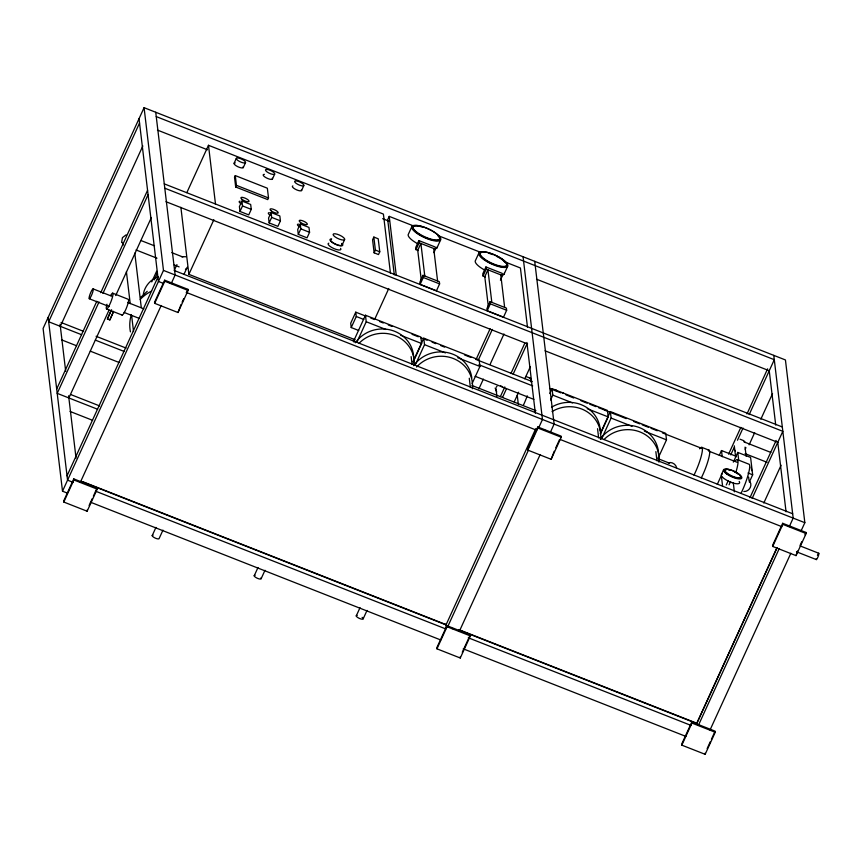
<?xml version="1.0" encoding="UTF-8"?>
<svg xmlns="http://www.w3.org/2000/svg" width="862" height="862" viewBox="0 0 862 862"><rect width="100%" height="100%" fill="white"/><g stroke="black" fill="none" stroke-linecap="round" stroke-linejoin="round"><path stroke-width="1.29" d="M495.154 388.04L496.695 391.844M745.932 447.615L745.21 449.307M800.798 531.531L804.839 522.695L785.433 359.95L144.073 107.675L43.1 328.454L62.506 491.2L67.171 493.032M139.547 123.05L48.671 321.752L81.599 334.715M60.329 326.342L142.844 145.926M56.687 389.021L96.824 301.247M100.735 292.714L147.564 190.319M99.022 301.937L57.204 393.363L97.643 409.267M102.923 293.403L148.081 194.661M68.863 397.953L109.011 310.18M115.702 295.547L151.378 217.526M111.026 310.395L107.394 319.005L109.83 319.964L113.525 311.904M107.394 319.005L111.618 309.792M113.461 311.354L109.83 319.964M186.828 192.646L208.485 145.29L383.407 214.088L390.454 273.243M151.766 281.874L156.636 271.239L156.959 273.944L154.255 279.859M67.042 475.813L157.918 277.111M62.506 491.2L163.478 270.409L144.073 107.675M73.766 478.884L63.669 500.962L63.799 502.05L87.127 511.22L97.223 489.142L97.094 488.054L73.766 478.884L73.895 479.972L63.799 502.05M164.642 280.182L154.546 302.26L154.675 303.338L178.003 312.518L188.099 290.44L187.97 289.352L164.642 280.182L164.771 281.26L154.675 303.338M174.21 270.571L176.947 264.591M80.328 482.311L161.172 305.547M171.603 282.725L175.137 275L155.731 112.254M234.119 163.209L236.393 158.242M183.951 274.396L187.226 267.231M355.036 339.714L188.875 274.353L213.862 219.713M235.283 175.589L234.529 177.249L235.692 187.011L267.759 199.618L268.513 197.969L267.349 188.207L235.283 175.589L236.447 185.352L235.692 187.011M243.235 167.659L245.508 162.692A5.086 1.519 24.6 0 0 239.539 158.317A5.086 1.519 24.6 0 0 237.793 160.397A5.086 1.519 24.6 0 0 245.508 162.692M89.12 505.488L92.309 498.516M93.365 496.189L96.555 489.217M181.063 304.458L178.003 312.518M182.119 302.131L183.714 298.651M186.375 292.843L187.97 289.352M241.942 201.051L239.41 206.568L239.992 211.449L248.741 214.886L251.262 209.369L250.68 204.488L241.942 201.051L242.524 205.932L239.992 211.449M272.392 179.124L274.655 174.156A5.086 1.519 24.6 0 0 268.696 169.782A5.086 1.519 24.6 0 0 266.951 171.861A5.086 1.519 24.6 0 0 274.655 174.156M271.088 212.515L268.567 218.032L269.149 222.913L277.898 226.361L280.419 220.834L279.838 215.953L271.088 212.515L271.67 217.396L269.149 222.913M301.538 190.588L303.812 185.621A5.086 1.519 24.6 0 0 297.843 181.246A5.086 1.519 24.6 0 0 296.097 183.326A5.086 1.519 24.6 0 0 303.812 185.621M152.175 535.668L155.957 527.382M300.245 223.98L297.713 229.507L298.295 234.389L307.044 237.826L309.566 232.309L308.984 227.428L300.245 223.98L300.827 228.861L298.295 234.389M162.961 530.141L159.168 538.416A3.814 1.142 24.6 0 1 154.481 537.716A3.814 1.142 24.6 0 1 153.091 535.151M342.074 245.185L344.595 239.668A6.357 1.896 24.6 0 0 337.139 234.205A6.357 1.896 24.6 0 0 334.962 236.802A6.357 1.896 24.6 0 0 344.595 239.668M373.839 237.061L372.578 239.819L374.13 252.835L378.504 254.559L379.765 251.801L378.213 238.785L373.839 237.061L375.39 250.077L374.13 252.835M414.223 226.21L389.236 216.384L387.717 219.691L394.3 274.903M365.768 316.106L355.758 312.163L350.705 323.207L351.222 327.549L358.732 330.502M351.222 327.549L356.275 316.505L355.758 312.163M354.304 339.628L365.456 315.233L420.85 337.02L421.626 343.529L413.254 361.825M357.31 341.255L366.231 321.741L365.456 315.233M412.014 226.264L408.48 233.99A15.893 4.741 24.6 0 0 417.747 243.752M254.204 575.805L257.997 567.519M374.895 318.875L388.773 288.511M261.208 578.553L264.99 570.278M433.888 252.631L435.461 249.183L435.202 247.006L418.878 240.584L415.721 247.491L415.98 249.657L418.318 250.573M415.98 249.657L419.137 242.761L418.878 240.584M423.026 275.301L419.869 282.208L420.128 284.374L436.452 290.796L439.609 283.9L439.351 281.723L423.026 275.301L423.285 277.478L420.128 284.374M436.969 247.879L440.504 240.142A15.893 4.741 24.6 0 0 421.863 226.48A15.893 4.741 24.6 0 0 416.411 232.988A15.893 4.741 24.6 0 0 440.504 240.142M413.167 361.34L423.759 338.173L479.153 359.96L479.929 366.469L472.117 383.536M415.613 364.184L424.535 344.681L423.759 338.173M479.067 252.641L475.533 260.367A15.893 4.741 24.6 0 0 484.8 270.129M500.413 280.15L502.514 275.549L502.255 273.383L485.931 266.961L482.774 273.857L483.032 276.034L485.371 276.95M483.032 276.034L486.19 269.127L485.931 266.961M490.069 301.678L486.922 308.574L487.181 310.751L503.505 317.173L506.651 310.266L506.393 308.1L490.069 301.678L490.327 303.844L487.181 310.751M504.022 274.245L507.556 266.52M356.243 615.942L360.025 607.656M476.19 359.217L490.133 328.734M478.388 359.896L492.321 329.424M363.236 618.69L367.029 610.415M478.895 388.87L483.356 379.118M490.047 364.486L503.979 334.003M500.348 396.692L504.809 386.941M510.94 373.526L524.872 343.054M502.535 397.371L506.436 388.837M513.127 374.205L527.07 343.733M514.194 401.961L518.655 392.21M524.786 378.795L530.367 366.609M549.805 393.503L552.036 388.622L607.419 410.409L608.195 416.917L600.394 433.995M446.02 624.896L535.787 428.629M446.925 625.661L436.818 647.739L436.948 648.827L460.276 658.008L470.372 635.919L470.243 634.841L446.925 625.661L447.055 626.749L436.948 648.827M537.802 426.959L527.695 449.037L527.835 450.126L551.152 459.295L561.248 437.217L561.119 436.129L537.802 426.959L537.931 428.048L527.835 450.126M550.581 400.011L552.811 395.13L552.036 388.622M447.658 626.793L528.492 450.029M538.427 428.317L542.467 419.492L523.062 256.747M459.317 631.383L540.151 454.619M550.592 431.808L554.126 424.072L534.72 261.337M462.269 652.265L469.715 636.005M554.212 451.235L551.152 459.295M555.807 447.755L559.524 439.62M600.297 433.511L610.339 411.562L665.723 433.349L666.509 439.857L658.137 458.153M601.633 438.801L611.115 418.07L610.339 411.562M719.328 455.265L721.494 450.535L736.073 456.267M728.584 454.177L740.846 427.358M746.977 413.943L767.611 368.839M721.472 474.456L723.703 469.585M717.281 484.379L721.322 475.544L722.561 485.963M730.771 454.856L734.112 447.55M737.463 440.234L743.033 428.037M749.164 414.633L774.291 359.702L156.248 116.596M733.325 462.129L737.775 452.41L750.597 457.453L752.666 474.811L749.337 482.106M726.257 484.994L728.271 480.576M729.09 484.81L730.599 481.492M749.121 444.814L754.692 432.627M760.834 419.223L772.535 393.622M749.94 497.74L776.145 440.45M752.127 498.43L782.825 431.312L164.793 188.207M763.797 503.009L781.08 465.221M691.798 721.99L681.702 744.068L681.831 745.156L705.159 754.325L715.255 732.247L715.126 731.159L691.798 721.99L691.927 723.078L681.831 745.156M782.674 523.288L772.578 545.366L772.708 546.443L796.035 555.624L806.132 533.546L806.002 532.457L782.674 523.288L782.804 524.365L772.708 546.443M459.026 630.014L696.733 723.509L776.974 547.639M696.733 723.509L777.018 547.973M698.36 725.416L779.205 548.652M789.646 525.831L793.18 518.105L773.774 355.37M710.029 730.006L790.863 553.242M707.152 748.593L710.342 741.622M711.409 739.294L714.587 732.323M797.501 551.055L796.035 555.624M800.151 545.237L801.746 541.756M804.936 534.785L806.002 532.457M140.517 297.595L147.219 291.302M126.078 234.873L122.447 237.643L121.596 242.578M185.438 269.17L187.216 268.373M181.473 256.66L185.88 256.736M668.179 462.872C671.746 461.558 675.765 464.079 676.627 467.678M743.831 491.491C748.83 491.943 752.763 485.931 749.962 481.621M740.016 439.2L743.777 440.676L745.307 442.562M437.961 235.552L480.436 252.264M504.173 261.595L520.422 267.985L527.469 327.14M157.455 130.097L207.505 149.783M382.653 218.679L388.913 221.146M536.541 279.213L769.238 370.746M419.137 242.761L435.461 249.183M486.19 269.127L502.514 275.549M236.447 185.352L268.513 197.969M375.39 250.077L379.765 251.801M242.524 205.932L251.262 209.369M271.67 217.396L280.419 220.834M300.827 228.861L309.566 232.309M423.285 277.478L439.609 283.9M490.327 303.844L506.651 310.266M164.276 183.865L782.308 426.97M166 201.708L527.566 343.927M545.075 350.812L777.783 442.346M743.906 441.829L770.8 452.41M745.07 453.649L767.072 462.312M525.852 376.435L530.518 378.278M737.506 459.694L749.164 464.284A20.979 3.588 -68.5 0 1 741.094 493.204M701.927 447.41L709.211 450.276M370.768 318.067L374.528 319.543M379.528 321.515L383.278 322.991M388.288 324.963L392.038 326.439M412.058 334.316L418.307 336.773M420.818 337.753L427.067 340.221M432.077 342.182L435.827 343.658M440.827 345.63L444.587 347.106M464.596 354.982L470.857 357.439M475.856 359.411L532.156 381.554M549.676 388.45L556.227 391.122M557.186 391.402L560.936 392.878M565.935 394.839L573.715 397.996M580.956 400.744L587.205 403.211M589.705 404.192L595.965 406.648M598.465 407.64L604.725 410.096M604.952 410.28L613.485 413.544M613.701 413.728L617.44 415.204M618.485 415.516L626.189 418.641M633.495 421.421L639.755 423.878M642.255 424.858L648.515 427.326M651.015 428.306L657.264 430.763M662.425 432.886L702.401 448.617M708.65 451.074L737.387 462.377M356.275 316.505L363.786 319.457M478.884 364.734L532.673 385.896M366.231 321.741L385.928 329.489M400.701 335.296L421.626 343.529M424.535 344.681L445.46 352.914M457.776 357.752L479.929 366.469M552.811 395.13L572.508 402.877M587.27 408.696L608.195 416.917M611.115 418.07L632.04 426.302M644.345 431.14L666.509 439.857M748 472.979L752.666 474.811M141.002 240.541L154.546 245.864M171.775 252.641L182.852 256.995M475.081 376.263L533.88 399.397M136.045 249.958L156.97 258.191M174.199 264.968L179.124 266.897M472.031 385.508L535.927 410.635M658.665 458.918L669.591 463.217M174.62 270.657L792.663 513.763M163.478 270.409L804.839 522.695M164.771 281.26L188.099 290.44M537.931 428.048L561.248 437.217M782.804 524.365L806.132 533.546M163.101 283.286L158.436 281.454L139.03 118.708M186.354 292.433L536.66 430.235M560.429 439.577L781.866 526.682M800.141 545.937L818.749 553.253M796.51 551.799L816.357 559.6M112.61 293.145L128.19 299.276A8.491 1.455 -68.5 0 1 126.197 308.596A8.491 1.455 -68.5 0 1 121.833 314.565M93.042 288.856L111.651 296.172M127.781 302.519L143.9 308.865M89.314 298.758L109.162 306.57M124.042 312.421L138.933 318.283M106.64 308.984L122.221 315.115M61.062 322.496L83.582 331.353M96.091 336.277L126.121 348.086M95.359 340.124L124.128 351.437M61.536 339.843L76.546 345.748M90.305 351.157L119.085 362.482M70.846 394.591L99.626 405.916M70.07 411.454L92.59 420.311M82.407 481.556L445.223 624.271M458.983 629.68L696.69 723.186M81.2 481.395L446.516 625.09M73.895 479.972L97.223 489.142M447.055 626.749L470.372 635.919M691.927 723.078L715.255 732.247M73.389 482.451L67.559 480.156L48.153 317.421M95.477 491.146L445.783 628.937M468.303 637.794L690.99 725.395M90.435 502.18L440.73 639.97M463.25 648.838L685.947 736.428M734.058 449.404L735.415 450.955M769.195 370.412L775.725 425.095M777.783 442.443L786.058 511.802M751.233 466.956L751.675 470.674M745.059 447.119L746.147 456.235M748.625 477.063L749.089 480.974M737.775 452.41L738.723 460.427M734.295 445.816L735.685 457.528M733.293 482.731L734.37 491.846M721.494 450.535L722.227 456.731M705.03 753.248L705.159 754.325M655.853 451.623L656.952 460.836M597.549 428.683L598.648 437.896M526.919 342.483L535.345 413.189M517.254 395.27L518.331 404.386M500.768 274.859L504.647 307.411M491.825 302.368L487.935 269.817L484.789 276.724L488.355 306.667M495.973 388.546L496.9 396.358M469.273 378.235L470.372 387.437M433.715 248.493L437.594 281.034M424.772 275.991L420.893 243.44L417.736 250.346L421.302 280.29M460.146 656.919L460.276 658.008M445.902 623.894L446.408 628.15M411.131 356.609L412.068 364.507M389.236 216.384L396.283 275.538M208.485 145.29L215.543 204.434M180.88 207.311L188.875 274.353M134.795 253.105L141.293 307.637M122.921 242.459L123.234 245.12M126.412 271.713L130.216 303.629M131.638 315.6L133.545 331.558M86.997 510.132L87.127 511.22M60.071 324.177L65.695 371.36M68.604 395.777L76.039 458.067M740.329 476.233A8.739 2.608 24.6 0 1 730.944 476.029A8.739 2.608 24.6 0 1 726.752 469.618M728.358 469.801A8.739 2.608 24.6 0 1 730.254 470.264M734.402 471.891A8.739 2.608 24.6 0 1 738.087 474.078M739.208 481.427A10.01 2.985 24.6 0 1 729.651 481.739A10.01 2.985 24.6 0 1 722.291 473.992M818.404 553.523A3.405 0.582 -68.5 0 1 818.706 554.794A3.405 0.582 -68.5 0 1 816.993 558.91A3.405 0.582 -68.5 0 1 816.249 558.716M817.413 555.268A3.405 0.582 -68.5 0 1 817.941 554.223M500.725 385.594A3.405 0.582 -68.5 0 1 500.671 386.262M496.253 387.318A3.405 3.189 -6.8 0 1 497.008 386.284M501.813 386.295A3.405 3.189 -6.8 0 1 502.535 387.329M362.105 617.364A3.814 1.142 24.6 0 1 362.32 619.207A3.814 1.142 24.6 0 1 357.374 617.257A3.814 1.142 24.6 0 1 357.159 615.425M260.884 577.949A3.814 1.142 24.6 0 1 259.591 578.995A3.814 1.142 24.6 0 1 255.023 576.883A3.814 1.142 24.6 0 1 255.12 575.288M353 340.695A5.312 0.905 -68.5 0 1 354.034 342.16M110.595 295.569A8.491 1.455 -68.5 0 1 112.717 296.129A8.491 1.455 -68.5 0 1 107.847 307.853A8.491 1.455 -68.5 0 1 106.996 304.232M506.716 264.849A14.622 4.364 24.6 0 1 490.413 263.039A14.622 4.364 24.6 0 1 481.395 252.512M489.26 253.396A14.622 4.364 24.6 0 1 492.719 254.592M496.21 256.122A14.622 4.364 24.6 0 1 499.497 257.9M500.51 258.514A14.622 4.364 24.6 0 1 502.374 259.785M503.192 260.41A14.622 4.364 24.6 0 1 506.113 263.384M504.356 273.038A15.893 4.741 24.6 0 1 502.718 274.989M496.458 255.82A15.893 4.741 24.6 0 1 504.281 267.468A15.893 4.741 24.6 0 1 479.606 255.745A15.893 4.741 24.6 0 1 495.521 255.378M437.573 235.283A14.622 4.364 24.6 0 1 433.478 240.164A14.622 4.364 24.6 0 1 414.945 231.135A14.622 4.364 24.6 0 1 419.04 226.243M420.053 226.447A14.622 4.364 24.6 0 1 422.208 227.018M437.303 246.661A15.893 4.741 24.6 0 1 435.676 248.612M341.945 244.065A6.357 1.896 24.6 0 1 335.868 244.258A6.357 1.896 24.6 0 1 331.191 239.334M340.609 248.364A6.993 2.09 24.6 0 1 333.928 248.59A6.993 2.09 24.6 0 1 328.788 243.17M341.783 243.396A6.993 2.09 24.6 0 1 340.285 245.81A6.993 2.09 24.6 0 1 331.644 242.006A6.993 2.09 24.6 0 1 331.644 238.936M299.62 226.857A4.45 1.325 24.6 0 1 298.489 224.131M270.474 215.381A4.45 1.325 24.6 0 1 269.343 212.666M241.317 203.917A4.45 1.325 24.6 0 1 240.186 201.202M301.431 189.694A5.086 1.519 24.6 0 1 296.582 189.845A5.086 1.519 24.6 0 1 292.832 185.912M272.284 178.218A5.086 1.519 24.6 0 1 268.039 178.639A5.086 1.519 24.6 0 1 263.266 174.684M263.686 174.447A5.086 1.519 24.6 0 1 264.386 174.372M243.127 166.754A5.086 1.519 24.6 0 1 237.664 166.635A5.086 1.519 24.6 0 1 235.229 162.907M699.578 448.8A19.395 3.308 -68.5 0 1 701.851 453.66A19.395 3.308 -68.5 0 1 693.964 475.156M708.252 450.363A19.395 3.308 -68.5 0 1 708.704 458.422A19.395 3.308 -68.5 0 1 701.248 478.022M555.203 390.152A19.395 3.308 -68.5 0 1 556.626 391.208M562.487 393.018A19.395 3.308 -68.5 0 1 563.457 392.932M734.963 461.202A20.979 3.588 -68.5 0 1 736.17 471.32M529.483 378.364A20.979 3.588 -68.5 0 1 530.96 381.985M527.242 395.83A20.979 3.588 -68.5 0 1 523.546 404.881M603.982 439.588A31.797 29.858 -6.8 0 1 640.412 432.11A31.797 29.858 -6.8 0 1 658.934 462.161M600.308 439.092A31.797 29.858 -6.8 0 1 638.16 427.11A31.797 29.858 -6.8 0 1 658.245 459.112M552.046 411.573A31.797 29.858 -6.8 0 1 585.772 410.958A31.797 29.858 -6.8 0 1 600.631 439.232M551.529 407.23A31.797 29.858 -6.8 0 1 583.445 405.668A31.797 29.858 -6.8 0 1 600.264 430.968M416.615 367.04A31.797 29.858 -6.8 0 1 453.293 358.495A31.797 29.858 -6.8 0 1 472.354 388.773M413.728 365.703A31.797 29.858 -6.8 0 1 447.615 352.623A31.797 29.858 -6.8 0 1 471.805 377.922M359.098 343.259A31.797 29.858 -6.8 0 1 394.893 335.523A31.797 29.858 -6.8 0 1 414.169 364.54M355.424 342.764A31.797 29.858 -6.8 0 1 393.277 330.782A31.797 29.858 -6.8 0 1 413.361 362.794M143.307 294.438A23.845 22.39 -6.8 0 1 158.112 276.67M130.421 331.859A40.374 37.917 -6.8 0 1 131.315 314.641M140.194 299.459A40.374 37.917 -6.8 0 1 151.669 291.011M452 628.56A3.179 2.985 -6.8 0 1 453.627 628.764M544.504 430.063A3.179 2.985 -6.8 0 1 545.215 430.45M697.714 724.888A3.179 2.985 -6.8 0 1 699.222 725.481M79.681 481.783A3.179 2.985 -6.8 0 1 81.19 482.375M787.76 526.186A3.179 2.985 -6.8 0 1 788.59 526.186M790.098 526.779A3.179 2.985 -6.8 0 1 790.68 527.328M169.728 283.081A3.179 2.985 -6.8 0 1 170.557 283.081M172.066 283.673A3.179 2.985 -6.8 0 1 172.648 284.223M727.442 473.421A8.739 2.608 24.6 0 0 740.695 477.365A8.739 2.608 24.6 0 0 730.448 469.844A8.739 2.608 24.6 0 0 727.442 473.421M726.472 473.82A10.01 2.985 24.6 0 0 741.654 478.335A10.01 2.985 24.6 0 0 729.898 469.725A10.01 2.985 24.6 0 0 726.472 473.82M90.305 297.681A5.312 0.905 -68.5 0 0 93.279 289.201A5.312 0.905 -68.5 0 0 89.939 294.545A5.312 0.905 -68.5 0 0 90.305 297.681M484.433 258.966A14.622 4.364 24.6 0 0 506.608 265.55A14.622 4.364 24.6 0 0 489.454 252.975A14.622 4.364 24.6 0 0 484.433 258.966M417.391 232.589A14.622 4.364 24.6 0 0 439.555 239.173A14.622 4.364 24.6 0 0 422.402 226.609A14.622 4.364 24.6 0 0 417.391 232.589M300.515 222.418A4.45 1.325 24.6 0 0 307.26 224.422A4.45 1.325 24.6 0 0 302.045 220.597A4.45 1.325 24.6 0 0 300.515 222.418M271.368 210.953A4.45 1.325 24.6 0 0 278.114 212.957A4.45 1.325 24.6 0 0 272.888 209.132A4.45 1.325 24.6 0 0 271.368 210.953M242.211 199.478A4.45 1.325 24.6 0 0 248.956 201.482A4.45 1.325 24.6 0 0 243.741 197.657A4.45 1.325 24.6 0 0 242.211 199.478"/></g></svg>
